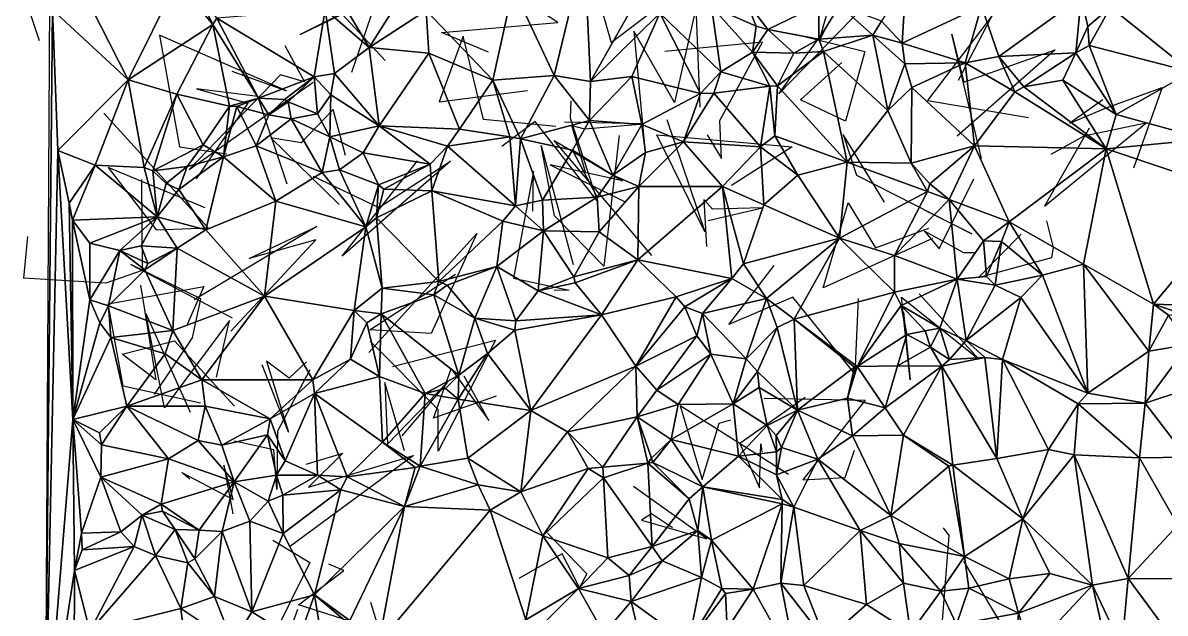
# Model space of a CAD drawing. Header units: metres. Extents: x -15.7 to 15.7, y -15.8 to 15.9.
# Drawn here: x -15.3 to 0.64, y -0.1 to 8.15 of the extents above; entities that cross this region are included whole.
import ezdxf

# ---------------------------------------------------------------- set-up
doc = ezdxf.new("R2010")
doc.units = ezdxf.units.M
doc.layers.add('CRACKS', color=1, linetype='Continuous')
doc.layers.add('STREET_MESH', color=7, linetype='Continuous')

msp = doc.modelspace()

# ---------------------------------------------------------------- linework, layer by layer
at = {"layer": 'CRACKS'}
for points in [[(-7.412, 8.992, 0.1), (-7.092, 7.875, 0.1), (-6.105, 8.626, 0.1), (-7.28, 8.491, 0.1), (-7.349, 9.251, 0.1)], [(-15.073, 7.896, 0.1), (-15.282, 8.53, 0.1), (-14.718, 9.153, 0.1), (-14.777, 8.468, 0.1), (-15.305, 8.718, 0.1)], [(-8.804, 7.736, 0.1), (-9.458, 8.014, 0.1), (-7.835, 8.154, 0.1), (-8.635, 8.679, 0.1), (-7.562, 9.146, 0.1)], [(-3.232, 8.721, 0.1), (-4.749, 7.155, 0.1), (-4.106, 8.051, 0.1), (-4.182, 7.908, 0.1), (-3.935, 8.793, 0.1)], [(-10.712, 7.459, 0.1), (-10.344, 8.535, 0.1), (-11.434, 7.986, 0.1), (-10.848, 8.268, 0.1), (-10.245, 7.621, 0.1)], [(-2.241, 7.349, 0.1), (-1.619, 8.547, 0.1), (-1.608, 8.463, 0.1), (-2.675, 7.061, 0.1), (-1.264, 6.827, 0.1)], [(-5.851, 6.971, 0.1), (-5.905, 8.372, 0.1), (-6.208, 7.035, 0.1), (-6.776, 8.03, 0.1), (-6.624, 6.428, 0.1)], [(-12.385, 7.471, 0.1), (-11.623, 7.199, 0.1), (-13.395, 7.974, 0.1), (-13.117, 6.415, 0.1), (-12.459, 6.316, 0.1)], [(-4.522, 7.991, 0.1), (-3.552, 7.747, 0.1), (-3.818, 6.772, 0.1), (-4.448, 7.072, 0.1), (-3.869, 7.593, 0.1)], [(-1.921, 6.253, 0.1), (-2.334, 7.989, 0.1), (-2.169, 7.321, 0.1), (-0.892, 7.771, 0.1), (-2.263, 6.564, 0.1)], [(-11.649, 7.832, 0.1), (-11.372, 7.322, 0.1), (-11.71, 7.421, 0.1), (-12.983, 6.1, 0.1), (-11.253, 7.32, 0.1)], [(-7.866, 6.7, 0.1), (-8.875, 6.796, 0.1), (-9.159, 7.96, 0.1), (-9.493, 7.045, 0.1), (-8.259, 7.203, 0.1)], [(-5.752, 6.582, 0.1), (-5.551, 6.253, 0.1), (-5.574, 6.781, 0.1), (-4.98, 7.878, 0.1), (-6.344, 7.746, 0.1)], [(-11.613, 5.892, 0.1), (-12.026, 7.12, 0.1), (-12.879, 7.224, 0.1), (-12.163, 7.023, 0.1), (-12.887, 5.969, 0.1)], [(-0.228, 7.07, 0.1), (-0.687, 6.747, 0.1), (-0.189, 6.957, 0.1), (0.6, 7.244, 0.1), (0.201, 6.118, 0.1)], [(-7.653, 7.057, 0.1), (-7.665, 6.819, 0.1), (-7.286, 5.659, 0.1), (-8.152, 6.771, 0.1), (-8.616, 6.42, 0.1)], [(-12.759, 5.563, 0.1), (-14.114, 6.128, 0.1), (-13.443, 5.254, 0.1), (-12.716, 5.285, 0.1), (-14.172, 6.884, 0.1)], [(-10.799, 6.296, 0.1), (-10.972, 6.936, 0.1), (-11.419, 6.469, 0.1), (-11.841, 6.542, 0.1), (-10.889, 5.609, 0.1)], [(-7.444, 6.045, 0.1), (-7.639, 6.714, 0.1), (-7.462, 6.665, 0.1), (-6.633, 6.737, 0.1), (-7.745, 6.758, 0.1)], [(-6.313, 6.796, 0.1), (-5.783, 5.229, 0.1), (-6.454, 6.581, 0.1), (-4.563, 6.416, 0.1), (-5.411, 5.874, 0.1)], [(-0.418, 6.677, 0.1), (-1.042, 5.584, 0.1), (0.371, 6.747, 0.1), (-0.491, 6.564, 0.1), (-0.951, 6.309, 0.1)], [(-6.981, 6.575, 0.1), (-7.195, 4.749, 0.1), (-7.881, 5.449, 0.1), (-8.068, 6.433, 0.1), (-7.62, 4.772, 0.1)], [(-3.273, 5.642, 0.1), (-3.851, 6.589, 0.1), (-3.666, 6.02, 0.1), (-2.058, 5.201, 0.1), (-2.727, 5.537, 0.1)], [(-6.522, 4.898, 0.1), (-7.888, 6.503, 0.1), (-6.934, 5.939, 0.1), (-7.941, 6.162, 0.1), (-6.887, 5.641, 0.1)], [(-11.25, 6.005, 0.1), (-10.335, 5.569, 0.1), (-9.335, 6.216, 0.1), (-10.849, 4.887, 0.1), (-9.793, 6.219, 0.1)], [(-8.186, 5.518, 0.1), (-8.174, 6.073, 0.1), (-8.456, 4.582, 0.1), (-7.679, 4.411, 0.1), (-7.885, 4.406, 0.1)], [(-13.65, 5.958, 0.1), (-13.639, 4.688, 0.1), (-14.148, 4.512, 0.1), (-15.291, 4.579, 0.1), (-15.235, 5.16, 0.1)], [(-2.022, 4.935, 0.1), (-2.17, 4.934, 0.1), (-2.715, 5.235, 0.1), (-2.511, 4.992, 0.1), (-2.029, 5.968, 0.1)], [(-5.738, 5.385, 0.1), (-4.98, 5.563, 0.1), (-5.675, 5.542, 0.1), (-5.799, 5.68, 0.1), (-5.759, 5.023, 0.1)], [(-2.606, 5.136, 0.1), (-4.133, 4.445, 0.1), (-3.784, 5.632, 0.1), (-3.401, 5.003, 0.1), (-2.657, 5.277, 0.1)], [(-12.4, 3.84, 0.1), (-11.215, 5.115, 0.1), (-12.143, 4.853, 0.1), (-11.202, 5.303, 0.1), (-12.913, 4.275, 0.1)], [(-1.014, 5.382, 0.1), (-0.921, 5.008, 0.1), (-0.942, 4.862, 0.1), (-1.968, 4.584, 0.1), (-1.367, 5.197, 0.1)], [(-10.476, 3.541, 0.1), (-8.967, 5.203, 0.1), (-9.606, 3.808, 0.1), (-10.459, 3.86, 0.1), (-9.263, 4.637, 0.1)], [(-13.465, 2.953, 0.1), (-12.935, 3.744, 0.1), (-12.822, 4.291, 0.1), (-13.797, 4.77, 0.1), (-12.382, 4.026, 0.1)], [(-3.643, 4.297, 0.1), (-3.691, 3.244, 0.1), (-4.555, 4.314, 0.1), (-5.448, 3.931, 0.1), (-4.814, 4.755, 0.1)], [(-13.664, 4.48, 0.1), (-13.447, 3.159, 0.1), (-13.919, 3.519, 0.1), (-13.187, 3.706, 0.1), (-12.352, 2.789, 0.1)], [(-12.824, 2.833, 0.1), (-13.903, 3.069, 0.1), (-14.112, 4.221, 0.1), (-12.777, 4.463, 0.1), (-13.013, 3.931, 0.1)], [(-3.01, 4.108, 0.1), (-2.917, 3.16, 0.1), (-3.036, 4.313, 0.1), (-1.959, 3.447, 0.1), (-2.793, 4.36, 0.1)], [(-12.602, 3.196, 0.1), (-12.421, 3.986, 0.1), (-13.325, 2.766, 0.1), (-13.588, 4.085, 0.1), (-12.967, 2.708, 0.1)], [(-10.144, 3.347, 0.1), (-8.704, 3.714, 0.1), (-9.507, 2.164, 0.1), (-9.508, 2.745, 0.1), (-10.457, 3.699, 0.1)], [(-11.344, 3.41, 0.1), (-11.589, 3.182, 0.1), (-11.904, 3.419, 0.1), (-11.595, 2.427, 0.1), (-11.965, 3.369, 0.1)], [(-11.3, 3.3, 0.1), (-11.748, 2.44, 0.1), (-11.76, 1.627, 0.1), (-11.803, 2.179, 0.1), (-12.35, 2.302, 0.1)], [(-8.697, 2.93, 0.1), (-9.574, 2.623, 0.1), (-9.325, 3.312, 0.1), (-8.798, 2.592, 0.1), (-9.143, 3.21, 0.1)], [(-9.977, 2.166, 0.1), (-10.25, 3.124, 0.1), (-10.213, 2.259, 0.1), (-9.378, 3.127, 0.1), (-10.014, 2.378, 0.1)], [(-4.385, 2.912, 0.1), (-5.293, 2.269, 0.1), (-5.02, 1.65, 0.1), (-5.003, 2.265, 0.1), (-4.99, 2.155, 0.1)], [(-4.956, 2.903, 0.1), (-3.547, 2.875, 0.1), (-4.416, 1.763, 0.1), (-3.826, 1.792, 0.1), (-3.694, 2.178, 0.1)], [(-4.617, 1.836, 0.1), (-6.129, 2.794, 0.1), (-5.819, 1.766, 0.1), (-5.583, 2.553, 0.1), (-5.422, 2.602, 0.1)], [(-11.351, 1.979, 0.1), (-10.839, 2.133, 0.1), (-11.318, 1.657, 0.1), (-9.849, 2.104, 0.1), (-11.569, 0.834, 0.1)], [(-12.972, 1.773, 0.1), (-13.087, 1.866, 0.1), (-12.368, 1.487, 0.1), (-12.499, 1.968, 0.1), (-12.373, 1.286, 0.1)], [(-6.236, 1.089, 0.1), (-6.529, 1.287, 0.1), (-6.669, 1.196, 0.1), (-5.756, 0.936, 0.1), (-6.778, 1.669, 0.1)], [(-7.98, 1.016, 0.1), (-7.431, 0.45, 0.1), (-7.533, 0.259, 0.1), (-7.774, 0.726, 0.1), (-8.382, 0.385, 0.1)], [(-2.173, 0.626, 0.1), (-1.507, -0.493, 0.1), (-2.489, -0.501, 0.1), (-2.373, 0.982, 0.1), (-2.453, 1.091, 0.1)], [(-11.813, 0.918, 0.1), (-11.296, 0.605, 0.1), (-11.846, -0.5, 0.1), (-11.682, -0.633, 0.1), (-11.468, -0.044, 0.1)], [(-10.45, 0.051, 0.1), (-10.328, -0.345, 0.1), (-11.455, 0.014, 0.1), (-10.822, 0.497, 0.1), (-11.035, 0.584, 0.1)]]:
    msp.add_polyline3d(points, dxfattribs=at)
at = {"layer": 'STREET_MESH'}
for points in [[(-14.89, 8.328), (-14.911, 12.526), (-14.992, -2.184)], [(-8.459, 8.638), (-7.886, 7.414), (-7.462, 9.164)], [(-7.886, 7.414), (-7.378, 7.329), (-7.462, 9.164)], [(-7.378, 7.329), (-6.613, 8.694), (-7.462, 9.164)], [(1.008, 7.461), (1.234, 8.961), (-0.119, 8.369)], [(-12.975, 8.777), (-13.152, 8.735), (-12.651, 8.123)], [(-12.975, 8.777), (-12.651, 8.123), (-12.597, 8.212)], [(-13.152, 8.735), (-14.351, 8.369), (-13.835, 7.352)], [(-12.651, 8.123), (-13.152, 8.735), (-13.835, 7.352)], [(-9.872, 8.748), (-10.886, 8.501), (-10.471, 7.803)], [(-9.675, 8.32), (-9.872, 8.748), (-10.471, 7.803)], [(-8.459, 8.638), (-9.675, 8.32), (-8.745, 7.348)], [(-7.886, 7.414), (-8.459, 8.638), (-8.745, 7.348)], [(-6.414, 8.282), (-6.613, 8.694), (-7.378, 7.329)], [(-2.978, 8.721), (-3.317, 8.173), (-3.03, 7.863)], [(-2.978, 8.721), (-3.03, 7.863), (-1.92, 8.38)], [(-10.886, 8.501), (-11.084, 8.336), (-10.471, 7.803)], [(-5.214, 8.463), (-5.69, 8.378), (-5.066, 8.102)], [(-4.904, 8.053), (-5.214, 8.463), (-5.066, 8.102)], [(-4.193, 8.398), (-5.214, 8.463), (-4.904, 8.053)], [(-1.681, 7.677), (-0.531, 8.509), (-1.92, 8.38)], [(-1.681, 7.677), (-0.605, 7.727), (-0.531, 8.509)], [(-0.605, 7.727), (-0.438, 8.095), (-0.531, 8.509)], [(-0.531, 8.509), (-0.438, 8.095), (-0.119, 8.369)], [(-14.816, 6.365), (-14.89, 8.328), (-14.992, -2.184)], [(-13.835, 7.352), (-14.351, 8.369), (-14.89, 8.328)], [(-13.835, 7.352), (-14.89, 8.328), (-14.816, 6.365)], [(-11.239, 7.394), (-11.084, 8.336), (-12.597, 8.212)], [(-11.084, 8.336), (-11.239, 7.394), (-10.954, 7.438)], [(-11.084, 8.336), (-10.954, 7.438), (-10.471, 7.803)], [(-9.637, 7.725), (-9.675, 8.32), (-10.471, 7.803)], [(-9.675, 8.32), (-9.637, 7.725), (-8.745, 7.348)], [(-6.414, 8.282), (-5.562, 7.462), (-5.69, 8.378)], [(-5.69, 8.378), (-5.116, 7.738), (-5.066, 8.102)], [(-5.562, 7.462), (-5.116, 7.738), (-5.69, 8.378)], [(-4.19, 7.921), (-4.193, 8.398), (-4.904, 8.053)], [(-4.19, 7.921), (-3.903, 8.388), (-4.193, 8.398)], [(-3.903, 8.388), (-4.19, 7.921), (-3.437, 7.975)], [(-3.317, 8.173), (-3.903, 8.388), (-3.437, 7.975)], [(-3.03, 7.863), (-2.147, 7.588), (-1.92, 8.38)], [(-2.147, 7.588), (-1.681, 7.677), (-1.92, 8.38)], [(-0.438, 8.095), (-0.419, 7.833), (-0.119, 8.369)], [(-0.419, 7.833), (1.008, 7.461), (-0.119, 8.369)], [(-12.651, 8.123), (-12.013, 7.096), (-12.597, 8.212)], [(-12.013, 7.096), (-11.239, 7.394), (-12.597, 8.212)], [(-6.414, 8.282), (-7.378, 7.329), (-6.802, 7.398)], [(-5.844, 7.159), (-6.414, 8.282), (-6.802, 7.398)], [(-5.844, 7.159), (-5.562, 7.462), (-6.414, 8.282)], [(-3.03, 7.863), (-3.317, 8.173), (-3.437, 7.975)], [(-12.651, 8.123), (-13.835, 7.352), (-13.155, 7.152)], [(-12.419, 6.983), (-12.651, 8.123), (-13.155, 7.152)], [(-12.013, 7.096), (-12.651, 8.123), (-12.419, 6.983)], [(-5.116, 7.738), (-4.904, 8.053), (-5.066, 8.102)], [(-4.904, 8.053), (-5.116, 7.738), (-4.539, 7.723)], [(-4.19, 7.921), (-4.904, 8.053), (-4.539, 7.723)], [(-4.19, 7.921), (-4.127, 7.749), (-3.437, 7.975)], [(-4.127, 7.749), (-3.23, 6.921), (-3.437, 7.975)], [(-2.99, 7.577), (-3.03, 7.863), (-3.437, 7.975)], [(-3.23, 6.921), (-2.99, 7.577), (-3.437, 7.975)], [(-0.605, 7.727), (-0.419, 7.833), (-0.438, 8.095)], [(-4.127, 7.749), (-4.19, 7.921), (-4.539, 7.723)], [(-2.99, 7.577), (-2.147, 7.588), (-3.03, 7.863)], [(-0.419, 7.833), (-0.605, 7.727), (-0.042, 6.865)], [(-0.419, 7.833), (-0.042, 6.865), (1.008, 7.461)], [(-10.471, 7.803), (-10.954, 7.438), (-10.33, 6.708)], [(-9.637, 7.725), (-10.471, 7.803), (-10.33, 6.708)], [(-9.208, 6.661), (-9.637, 7.725), (-10.33, 6.708)], [(-9.637, 7.725), (-9.208, 6.661), (-8.745, 7.348)], [(-5.116, 7.738), (-5.562, 7.462), (-4.875, 7.261)], [(-5.116, 7.738), (-4.768, 7.267), (-4.539, 7.723)], [(-4.768, 7.267), (-5.116, 7.738), (-4.875, 7.261)], [(-4.127, 7.749), (-4.768, 7.267), (-3.795, 6.2)], [(-4.768, 7.267), (-4.127, 7.749), (-4.539, 7.723)], [(-3.23, 6.921), (-4.127, 7.749), (-3.795, 6.2)], [(-1.681, 7.677), (-2.147, 7.588), (-1.457, 7.186)], [(-0.605, 7.727), (-1.681, 7.677), (-1.329, 7.254)], [(-1.329, 7.254), (-1.681, 7.677), (-1.457, 7.186)], [(-0.605, 7.727), (-1.329, 7.254), (-0.785, 7.347)], [(-0.042, 6.865), (-0.605, 7.727), (-0.785, 7.347)], [(-2.892, 7.243), (-2.99, 7.577), (-3.23, 6.921)], [(-2.99, 7.577), (-2.892, 7.243), (-2.147, 7.588)], [(-2.147, 7.588), (-2.892, 7.243), (-2.021, 6.431)], [(-1.457, 7.186), (-2.147, 7.588), (-2.021, 6.431)], [(-14.296, 6.157), (-13.835, 7.352), (-14.816, 6.365)], [(-13.611, 6.128), (-13.835, 7.352), (-14.296, 6.157)], [(-13.155, 7.152), (-13.835, 7.352), (-13.611, 6.128)], [(-11.239, 7.394), (-12.013, 7.096), (-11.653, 7.076)], [(-11.602, 7.044), (-11.239, 7.394), (-11.653, 7.076)], [(-11.239, 7.394), (-11.602, 7.044), (-11.19, 6.878)], [(-10.954, 7.438), (-11.239, 7.394), (-11.007, 7.144)], [(-11.239, 7.394), (-11.19, 6.878), (-11.007, 7.144)], [(-10.954, 7.438), (-11.007, 7.144), (-10.33, 6.708)], [(-9.208, 6.661), (-8.506, 6.557), (-8.745, 7.348)], [(-8.357, 6.527), (-7.886, 7.414), (-8.745, 7.348)], [(-8.506, 6.557), (-8.357, 6.527), (-8.745, 7.348)], [(-7.394, 6.785), (-7.886, 7.414), (-8.357, 6.527)], [(-7.394, 6.785), (-7.378, 7.329), (-7.886, 7.414)], [(-7.378, 7.329), (-7.394, 6.785), (-6.802, 7.398)], [(-7.394, 6.785), (-6.661, 6.725), (-6.802, 7.398)], [(-6.661, 6.725), (-5.844, 7.159), (-6.802, 7.398)], [(-5.562, 7.462), (-5.844, 7.159), (-5.656, 7.164)], [(-5.562, 7.462), (-5.656, 7.164), (-4.875, 7.261)], [(-1.329, 7.254), (-0.182, 6.389), (-0.785, 7.347)], [(-0.182, 6.389), (-0.042, 6.865), (-0.785, 7.347)], [(-0.042, 6.865), (1.211, 6.524), (1.008, 7.461)], [(-5.656, 7.164), (-5.008, 6.413), (-4.875, 7.261)], [(-4.875, 7.261), (-5.008, 6.413), (-4.808, 6.57)], [(-4.768, 7.267), (-4.875, 7.261), (-4.808, 6.57)], [(-3.795, 6.2), (-4.768, 7.267), (-4.808, 6.57)], [(-2.892, 7.243), (-3.23, 6.921), (-2.902, 6.185)], [(-2.892, 7.243), (-2.902, 6.185), (-2.021, 6.431)], [(-0.182, 6.389), (-1.457, 7.186), (-2.021, 6.431)], [(-0.182, 6.389), (-1.329, 7.254), (-1.457, 7.186)], [(-13.492, 6.082), (-13.155, 7.152), (-13.611, 6.128)], [(-13.492, 6.082), (-12.789, 6.445), (-13.155, 7.152)], [(-12.789, 6.445), (-12.419, 6.983), (-13.155, 7.152)], [(-12.318, 6.979), (-12.013, 7.096), (-12.419, 6.983)], [(-12.013, 7.096), (-12.318, 6.979), (-11.87, 6.863)], [(-11.653, 7.076), (-12.013, 7.096), (-11.87, 6.863)], [(-11.602, 7.044), (-11.653, 7.076), (-11.87, 6.863)], [(-11.561, 6.807), (-11.602, 7.044), (-11.87, 6.863)], [(-11.602, 7.044), (-11.561, 6.807), (-11.19, 6.878)], [(-11.19, 6.878), (-11.018, 6.557), (-11.007, 7.144)], [(-11.007, 7.144), (-11.018, 6.557), (-10.33, 6.708)], [(-5.844, 7.159), (-6.661, 6.725), (-6.083, 6.487)], [(-5.008, 6.413), (-5.656, 7.164), (-6.083, 6.487)], [(-5.656, 7.164), (-5.844, 7.159), (-6.083, 6.487)], [(-12.502, 6.276), (-12.419, 6.983), (-12.789, 6.445)], [(-12.502, 6.276), (-12.318, 6.979), (-12.419, 6.983)], [(-12.318, 6.979), (-12.502, 6.276), (-12.049, 6.43)], [(-12.318, 6.979), (-12.049, 6.43), (-11.87, 6.863)], [(-12.049, 6.43), (-11.561, 6.807), (-11.87, 6.863)], [(-11.19, 6.878), (-11.561, 6.807), (-11.018, 6.557)], [(-3.23, 6.921), (-3.795, 6.2), (-2.902, 6.185)], [(1.211, 6.524), (-0.042, 6.865), (-0.182, 6.389)], [(-11.561, 6.807), (-12.049, 6.43), (-11.125, 6.057)], [(-11.018, 6.557), (-11.561, 6.807), (-11.125, 6.057)], [(-11.018, 6.557), (-10.552, 6.333), (-10.33, 6.708)], [(-10.552, 6.333), (-9.617, 6.175), (-10.33, 6.708)], [(-9.375, 6.425), (-9.208, 6.661), (-10.33, 6.708)], [(-9.617, 6.175), (-9.375, 6.425), (-10.33, 6.708)], [(-7.63, 6.367), (-7.394, 6.785), (-8.357, 6.527)], [(-7.63, 6.367), (-7.066, 6.018), (-7.394, 6.785)], [(-7.394, 6.785), (-7.066, 6.018), (-6.661, 6.725)], [(-7.066, 6.018), (-6.611, 6.336), (-6.661, 6.725)], [(-6.661, 6.725), (-6.611, 6.336), (-6.083, 6.487)], [(-10.885, 6.092), (-11.018, 6.557), (-11.125, 6.057)], [(-10.885, 6.092), (-10.552, 6.333), (-11.018, 6.557)], [(-9.208, 6.661), (-9.375, 6.425), (-8.506, 6.557)], [(-8.506, 6.557), (-9.375, 6.425), (-8.428, 5.592)], [(-8.357, 6.527), (-8.506, 6.557), (-8.428, 5.592)], [(-5.008, 6.413), (-4.485, 6.019), (-4.808, 6.57)], [(-4.485, 6.019), (-3.795, 6.2), (-4.808, 6.57)], [(-12.789, 6.445), (-13.492, 6.082), (-13.011, 6.141)], [(-12.502, 6.276), (-12.789, 6.445), (-13.011, 6.141)], [(-12.502, 6.276), (-11.773, 5.658), (-12.049, 6.43)], [(-12.049, 6.43), (-11.773, 5.658), (-11.125, 6.057)], [(-9.375, 6.425), (-9.617, 6.175), (-9.593, 5.799)], [(-9.375, 6.425), (-9.593, 5.799), (-8.428, 5.592)], [(-8.049, 5.672), (-8.357, 6.527), (-8.428, 5.592)], [(-8.049, 5.672), (-7.63, 6.367), (-8.357, 6.527)], [(-6.083, 6.487), (-6.611, 6.336), (-6.706, 5.86)], [(-5.538, 5.86), (-6.083, 6.487), (-6.706, 5.86)], [(-5.538, 5.86), (-5.008, 6.413), (-6.083, 6.487)], [(-5.008, 6.413), (-5.538, 5.86), (-4.961, 5.606)], [(-5.008, 6.413), (-4.961, 5.606), (-4.485, 6.019)], [(-2.902, 6.185), (-2.641, 5.898), (-2.021, 6.431)], [(-2.641, 5.898), (-2.371, 5.678), (-2.021, 6.431)], [(-2.371, 5.678), (-1.533, 5.368), (-2.021, 6.431)], [(-1.533, 5.368), (-0.182, 6.389), (-2.021, 6.431)], [(-0.182, 6.389), (-1.533, 5.368), (-0.498, 4.774)], [(-0.182, 6.389), (-0.498, 4.774), (0.48, 4.217)], [(1.749, 5.738), (1.211, 6.524), (-0.182, 6.389)], [(1.749, 5.738), (-0.182, 6.389), (0.48, 4.217)], [(-14.608, 2.605), (-14.816, 6.365), (-14.992, -2.184)], [(-14.608, 2.605), (-14.66, 5.629), (-14.816, 6.365)], [(-14.66, 5.629), (-14.296, 6.157), (-14.816, 6.365)], [(-12.751, 5.253), (-12.502, 6.276), (-13.126, 5.82)], [(-12.502, 6.276), (-13.011, 6.141), (-13.126, 5.82)], [(-11.773, 5.658), (-12.502, 6.276), (-12.751, 5.253)], [(-10.552, 6.333), (-10.885, 6.092), (-10.338, 5.886)], [(-10.552, 6.333), (-10.338, 5.886), (-9.617, 6.175)], [(-7.285, 5.713), (-7.63, 6.367), (-8.049, 5.672)], [(-7.285, 5.713), (-7.066, 6.018), (-7.63, 6.367)], [(-6.611, 6.336), (-7.066, 6.018), (-6.706, 5.86)], [(-14.296, 6.157), (-14.66, 5.629), (-14.612, 5.392)], [(-13.428, 5.438), (-14.296, 6.157), (-14.612, 5.392)], [(-13.428, 5.438), (-13.611, 6.128), (-14.296, 6.157)], [(-13.428, 5.438), (-13.492, 6.082), (-13.611, 6.128)], [(-13.492, 6.082), (-13.303, 5.905), (-13.011, 6.141)], [(-13.303, 5.905), (-13.492, 6.082), (-13.428, 5.438)], [(-13.011, 6.141), (-13.303, 5.905), (-13.126, 5.82)], [(-10.518, 5.296), (-10.885, 6.092), (-11.125, 6.057)], [(-10.338, 5.886), (-10.885, 6.092), (-10.518, 5.296)], [(-10.338, 5.886), (-10.267, 5.825), (-9.617, 6.175)], [(-9.617, 6.175), (-10.267, 5.825), (-9.593, 5.799)], [(-3.905, 5.139), (-3.795, 6.2), (-4.485, 6.019)], [(-3.905, 5.139), (-2.677, 5.79), (-3.795, 6.2)], [(-3.795, 6.2), (-2.677, 5.79), (-2.902, 6.185)], [(-2.677, 5.79), (-2.641, 5.898), (-2.902, 6.185)], [(-13.303, 5.905), (-13.428, 5.438), (-13.126, 5.82)], [(-11.773, 5.658), (-10.518, 5.296), (-11.125, 6.057)], [(-7.066, 6.018), (-7.285, 5.713), (-6.706, 5.86)], [(-4.961, 5.606), (-3.905, 5.139), (-4.485, 6.019)], [(-13.428, 5.438), (-12.751, 5.253), (-13.126, 5.82)], [(-10.366, 5.425), (-10.338, 5.886), (-10.518, 5.296)], [(-10.366, 5.425), (-10.267, 5.825), (-10.338, 5.886)], [(-10.267, 5.825), (-10.366, 5.425), (-9.593, 5.799)], [(-10.366, 5.425), (-9.497, 4.534), (-9.593, 5.799)], [(-9.593, 5.799), (-8.602, 5.377), (-8.428, 5.592)], [(-9.497, 4.534), (-8.602, 5.377), (-9.593, 5.799)], [(-7.285, 5.713), (-7.259, 5.225), (-6.706, 5.86)], [(-7.259, 5.225), (-6.721, 4.838), (-6.706, 5.86)], [(-6.721, 4.838), (-5.538, 5.86), (-6.706, 5.86)], [(-6.721, 4.838), (-5.407, 4.577), (-5.538, 5.86)], [(-5.538, 5.86), (-5.243, 4.78), (-4.961, 5.606)], [(-5.538, 5.86), (-5.407, 4.577), (-5.243, 4.78)], [(-2.677, 5.79), (-3.905, 5.139), (-3.134, 4.897)], [(-2.371, 5.678), (-2.677, 5.79), (-3.134, 4.897)], [(-2.677, 5.79), (-2.371, 5.678), (-2.641, 5.898)], [(-14.66, 5.629), (-14.608, 2.605), (-14.612, 5.392)], [(-11.773, 5.658), (-12.751, 5.253), (-11.93, 4.328)], [(-10.518, 5.296), (-11.773, 5.658), (-11.93, 4.328)], [(-8.602, 5.377), (-8.037, 5.24), (-8.428, 5.592)], [(-8.037, 5.24), (-8.049, 5.672), (-8.428, 5.592)], [(-8.037, 5.24), (-7.285, 5.713), (-8.049, 5.672)], [(-7.259, 5.225), (-7.285, 5.713), (-8.037, 5.24)], [(-5.243, 4.78), (-3.905, 5.139), (-4.961, 5.606)], [(-2.26, 4.564), (-2.371, 5.678), (-3.134, 4.897)], [(-2.371, 5.678), (-2.26, 4.564), (-1.891, 5.102)], [(-1.533, 5.368), (-2.371, 5.678), (-1.891, 5.102)], [(1.035, 4.2), (1.749, 5.738), (0.48, 4.217)], [(-14.37, 5.068), (-13.428, 5.438), (-14.612, 5.392)], [(-13.95, 4.966), (-13.428, 5.438), (-14.37, 5.068)], [(-13.95, 4.966), (-13.652, 5.033), (-13.428, 5.438)], [(-13.652, 5.033), (-13.149, 4.999), (-13.428, 5.438)], [(-13.428, 5.438), (-13.149, 4.999), (-12.751, 5.253)], [(-10.366, 5.425), (-10.518, 5.296), (-10.287, 4.44)], [(-9.497, 4.534), (-10.366, 5.425), (-10.287, 4.44)], [(-14.608, 2.605), (-14.369, 4.279), (-14.612, 5.392)], [(-14.369, 4.279), (-14.37, 5.068), (-14.612, 5.392)], [(-10.681, 4.128), (-10.518, 5.296), (-11.93, 4.328)], [(-10.287, 4.44), (-10.518, 5.296), (-10.681, 4.128)], [(-9.497, 4.534), (-8.687, 4.745), (-8.602, 5.377)], [(-8.687, 4.745), (-8.037, 5.24), (-8.602, 5.377)], [(-1.643, 5.094), (-1.533, 5.368), (-1.891, 5.102)], [(-1.643, 5.094), (-1.071, 4.621), (-1.533, 5.368)], [(-1.533, 5.368), (-1.071, 4.621), (-0.498, 4.774)], [(-12.751, 5.253), (-13.149, 4.999), (-11.93, 4.328)], [(-8.037, 5.24), (-8.687, 4.745), (-8.11, 4.403)], [(-7.612, 4.6), (-8.037, 5.24), (-8.11, 4.403)], [(-7.612, 4.6), (-7.259, 5.225), (-8.037, 5.24)], [(-7.259, 5.225), (-7.612, 4.6), (-6.721, 4.838)], [(-3.905, 5.139), (-5.243, 4.78), (-4.924, 4.294)], [(-4.536, 4.007), (-3.905, 5.139), (-4.924, 4.294)], [(-3.905, 5.139), (-4.536, 4.007), (-3.137, 4.382)], [(-3.905, 5.139), (-3.137, 4.382), (-3.134, 4.897)], [(-14.369, 4.279), (-13.95, 4.966), (-14.37, 5.068)], [(-14.108, 4.191), (-13.95, 4.966), (-14.369, 4.279)], [(-13.95, 4.966), (-14.108, 4.191), (-13.603, 4.695)], [(-13.652, 5.033), (-13.95, 4.966), (-13.558, 4.785)], [(-13.95, 4.966), (-13.603, 4.695), (-13.558, 4.785)], [(-13.149, 4.999), (-13.652, 5.033), (-13.558, 4.785)], [(-13.149, 4.999), (-13.603, 4.695), (-13.213, 3.848)], [(-13.603, 4.695), (-13.149, 4.999), (-13.558, 4.785)], [(-13.149, 4.999), (-13.213, 3.848), (-11.93, 4.328)], [(-2.26, 4.564), (-1.852, 4.604), (-1.891, 5.102)], [(-1.852, 4.604), (-1.643, 5.094), (-1.891, 5.102)], [(-1.73, 4.48), (-1.643, 5.094), (-1.852, 4.604)], [(-1.73, 4.48), (-1.071, 4.621), (-1.643, 5.094)], [(-7.612, 4.6), (-7.593, 4.515), (-6.721, 4.838)], [(-6.721, 4.838), (-7.593, 4.515), (-7.228, 4.068)], [(-6.721, 4.838), (-7.228, 4.068), (-6.184, 4.319)], [(-5.407, 4.577), (-6.721, 4.838), (-6.184, 4.319)], [(-3.137, 4.382), (-2.26, 4.564), (-3.134, 4.897)], [(-13.603, 4.695), (-14.108, 4.191), (-13.213, 3.848)], [(-9.38, 4.482), (-8.687, 4.745), (-9.497, 4.534)], [(-8.687, 4.745), (-9.38, 4.482), (-8.994, 4.022)], [(-8.423, 3.985), (-8.687, 4.745), (-8.994, 4.022)], [(-8.687, 4.745), (-8.423, 3.985), (-8.11, 4.403)], [(-5.243, 4.78), (-5.407, 4.577), (-4.924, 4.294)], [(-1.071, 4.621), (-0.435, 2.974), (-0.498, 4.774)], [(-0.498, 4.774), (0.416, 3.558), (0.48, 4.217)], [(-0.435, 2.974), (0.416, 3.558), (-0.498, 4.774)], [(-9.565, 4.345), (-9.497, 4.534), (-10.287, 4.44)], [(-9.565, 4.345), (-9.38, 4.482), (-9.497, 4.534)], [(-9.38, 4.482), (-9.565, 4.345), (-8.994, 4.022)], [(-7.593, 4.515), (-7.612, 4.6), (-8.11, 4.403)], [(-7.593, 4.515), (-8.11, 4.403), (-7.228, 4.068)], [(-6.062, 4.178), (-5.407, 4.577), (-6.184, 4.319)], [(-5.407, 4.577), (-6.062, 4.178), (-5.817, 4.084)], [(-5.407, 4.577), (-5.817, 4.084), (-4.924, 4.294)], [(-3.041, 4.197), (-2.26, 4.564), (-3.137, 4.382)], [(-2.503, 3.88), (-2.26, 4.564), (-3.041, 4.197)], [(-2.503, 3.88), (-2.135, 3.71), (-2.26, 4.564)], [(-1.73, 4.48), (-1.852, 4.604), (-2.26, 4.564)], [(-2.135, 3.71), (-1.73, 4.48), (-2.26, 4.564)], [(-1.37, 4.308), (-1.73, 4.48), (-2.135, 3.71)], [(-1.37, 4.308), (-1.071, 4.621), (-1.73, 4.48)], [(-1.071, 4.621), (-1.37, 4.308), (-0.435, 2.974)], [(-13.213, 3.848), (-12.807, 3.16), (-11.93, 4.328)], [(-12.807, 3.16), (-11.255, 3.161), (-11.93, 4.328)], [(-11.255, 3.161), (-10.681, 4.128), (-11.93, 4.328)], [(-10.287, 4.44), (-10.681, 4.128), (-10.304, 4.082)], [(-9.565, 4.345), (-10.287, 4.44), (-10.304, 4.082)], [(-9.217, 3.224), (-9.565, 4.345), (-10.304, 4.082)], [(-9.565, 4.345), (-9.217, 3.224), (-8.994, 4.022)], [(-8.11, 4.403), (-8.423, 3.985), (-7.228, 4.068)], [(-7.228, 4.068), (-6.748, 3.352), (-6.184, 4.319)], [(-6.748, 3.352), (-6.062, 4.178), (-6.184, 4.319)], [(-4.536, 4.007), (-3.656, 3.347), (-3.137, 4.382)], [(-3.656, 3.347), (-3.041, 4.197), (-3.137, 4.382)], [(-1.628, 3.443), (-1.37, 4.308), (-2.135, 3.71)], [(-1.37, 4.308), (-1.628, 3.443), (-0.435, 2.974)], [(-14.369, 4.279), (-14.608, 2.605), (-14.23, 3.955)], [(-14.108, 4.191), (-14.369, 4.279), (-14.23, 3.955)], [(-14.075, 3.752), (-14.108, 4.191), (-14.23, 3.955)], [(-14.108, 4.191), (-14.075, 3.752), (-13.213, 3.848)], [(-6.062, 4.178), (-6.748, 3.352), (-5.897, 3.776)], [(-5.817, 4.084), (-6.062, 4.178), (-5.897, 3.776)], [(-5.817, 4.084), (-5.206, 3.451), (-4.924, 4.294)], [(-5.206, 3.451), (-4.775, 3.89), (-4.924, 4.294)], [(-4.775, 3.89), (-4.536, 4.007), (-4.924, 4.294)], [(-3.041, 4.197), (-3.656, 3.347), (-2.965, 3.793)], [(-2.706, 3.842), (-3.041, 4.197), (-2.965, 3.793)], [(-2.706, 3.842), (-2.503, 3.88), (-3.041, 4.197)], [(0.416, 3.558), (0.691, 4.061), (0.48, 4.217)], [(0.867, 4.084), (1.035, 4.2), (0.48, 4.217)], [(0.691, 4.061), (0.867, 4.084), (0.48, 4.217)], [(-11.255, 3.161), (-10.73, 3.446), (-10.681, 4.128)], [(-10.73, 3.446), (-10.501, 3.957), (-10.681, 4.128)], [(-10.681, 4.128), (-10.501, 3.957), (-10.304, 4.082)], [(-10.501, 3.957), (-10.325, 3.207), (-10.304, 4.082)], [(-10.325, 3.207), (-9.688, 2.969), (-10.304, 4.082)], [(-9.688, 2.969), (-9.217, 3.224), (-10.304, 4.082)], [(-9.217, 3.224), (-8.818, 3.527), (-8.994, 4.022)], [(-8.994, 4.022), (-8.818, 3.527), (-8.438, 3.853)], [(-8.423, 3.985), (-8.994, 4.022), (-8.438, 3.853)], [(-8.212, 2.73), (-7.228, 4.068), (-8.438, 3.853)], [(-7.228, 4.068), (-8.423, 3.985), (-8.438, 3.853)], [(-8.212, 2.73), (-6.748, 3.352), (-7.228, 4.068)], [(-5.699, 3.517), (-5.817, 4.084), (-5.897, 3.776)], [(-5.817, 4.084), (-5.699, 3.517), (-5.206, 3.451)], [(-4.775, 3.89), (-4.488, 2.736), (-4.536, 4.007)], [(-4.536, 4.007), (-4.488, 2.736), (-3.694, 3.338)], [(-3.656, 3.347), (-4.536, 4.007), (-3.694, 3.338)], [(0.416, 3.558), (0.971, 3.654), (0.691, 4.061)], [(-14.608, 2.605), (-14.075, 3.752), (-14.23, 3.955)], [(-13.213, 3.848), (-14.075, 3.752), (-13.318, 3.522)], [(-12.807, 3.16), (-13.213, 3.848), (-13.318, 3.522)], [(-10.501, 3.957), (-10.73, 3.446), (-10.325, 3.207)], [(-8.818, 3.527), (-8.212, 2.73), (-8.438, 3.853)], [(-4.775, 3.89), (-5.206, 3.451), (-5.049, 3.276)], [(-4.488, 2.736), (-4.775, 3.89), (-5.049, 3.276)], [(-2.632, 3.614), (-2.706, 3.842), (-2.965, 3.793)], [(-2.706, 3.842), (-2.632, 3.614), (-2.503, 3.88)], [(-2.632, 3.614), (-2.368, 3.441), (-2.503, 3.88)], [(-2.368, 3.441), (-2.135, 3.71), (-2.503, 3.88)], [(-13.855, 2.793), (-14.075, 3.752), (-14.608, 2.605)], [(-14.075, 3.752), (-13.855, 2.793), (-13.318, 3.522)], [(-6.748, 3.352), (-6.454, 3.015), (-5.897, 3.776)], [(-6.454, 3.015), (-5.699, 3.517), (-5.897, 3.776)], [(-2.965, 3.793), (-3.656, 3.347), (-3.096, 3.357)], [(-2.632, 3.614), (-2.965, 3.793), (-3.096, 3.357)], [(-2.135, 3.71), (-2.368, 3.441), (-1.875, 3.471)], [(-1.628, 3.443), (-2.135, 3.71), (-1.875, 3.471)], [(-13.855, 2.793), (-12.807, 3.16), (-13.318, 3.522)], [(-8.212, 2.73), (-8.818, 3.527), (-9.226, 2.888)], [(-8.818, 3.527), (-9.217, 3.224), (-9.226, 2.888)], [(-6.156, 2.816), (-5.699, 3.517), (-6.454, 3.015)], [(-5.699, 3.517), (-6.156, 2.816), (-5.386, 2.825)], [(-5.699, 3.517), (-5.386, 2.825), (-5.206, 3.451)], [(-2.475, 3.352), (-2.632, 3.614), (-3.096, 3.357)], [(-2.368, 3.441), (-2.632, 3.614), (-2.475, 3.352)], [(0.416, 3.558), (-0.435, 2.974), (0.364, 2.831)], [(1.45, 3.194), (0.971, 3.654), (0.364, 2.831)], [(0.971, 3.654), (0.416, 3.558), (0.364, 2.831)], [(-10.73, 3.446), (-11.255, 3.161), (-11.232, 2.966)], [(-10.73, 3.446), (-11.232, 2.966), (-10.325, 3.207)], [(-6.748, 3.352), (-8.212, 2.73), (-7.701, 2.433)], [(-6.728, 2.64), (-6.748, 3.352), (-7.701, 2.433)], [(-6.748, 3.352), (-6.728, 2.64), (-6.454, 3.015)], [(-5.206, 3.451), (-5.386, 2.825), (-5.049, 3.276)], [(-3.656, 3.347), (-3.266, 2.769), (-3.096, 3.357)], [(-3.266, 2.769), (-2.475, 3.352), (-3.096, 3.357)], [(-3.01, 2.388), (-2.475, 3.352), (-3.266, 2.769)], [(-2.475, 3.352), (-3.01, 2.388), (-2.321, 1.966)], [(-1.875, 3.471), (-2.475, 3.352), (-1.709, 2.058)], [(-2.368, 3.441), (-2.475, 3.352), (-1.875, 3.471)], [(-1.709, 2.058), (-2.475, 3.352), (-2.321, 1.966)], [(-1.628, 3.443), (-1.875, 3.471), (-1.709, 2.058)], [(-1.628, 3.443), (-1.709, 2.058), (-0.985, 2.184)], [(-1.628, 3.443), (-0.985, 2.184), (-0.57, 2.826)], [(-0.435, 2.974), (-1.628, 3.443), (-0.57, 2.826)], [(-10.325, 3.207), (-11.232, 2.966), (-10.282, 2.286)], [(-9.688, 2.969), (-10.325, 3.207), (-10.282, 2.286)], [(-9.217, 3.224), (-9.688, 2.969), (-9.404, 3.036)], [(-9.217, 3.224), (-9.404, 3.036), (-9.226, 2.888)], [(-5.386, 2.825), (-5.026, 3.054), (-5.049, 3.276)], [(-5.026, 3.054), (-4.488, 2.736), (-5.049, 3.276)], [(-4.488, 2.736), (-3.793, 2.901), (-3.694, 3.338)], [(-3.793, 2.901), (-3.656, 3.347), (-3.694, 3.338)], [(-3.656, 3.347), (-3.793, 2.901), (-3.266, 2.769)], [(0.941, 2.078), (1.45, 3.194), (0.364, 2.831)], [(-13.855, 2.793), (-12.759, 2.791), (-12.807, 3.16)], [(-11.854, 2.613), (-11.255, 3.161), (-12.807, 3.16)], [(-12.759, 2.791), (-11.854, 2.613), (-12.807, 3.16)], [(-11.255, 3.161), (-11.854, 2.613), (-11.232, 2.966)], [(-9.404, 3.036), (-9.688, 2.969), (-9.226, 2.888)], [(-4.913, 2.52), (-5.026, 3.054), (-5.386, 2.825)], [(-5.026, 3.054), (-4.913, 2.52), (-4.488, 2.736)], [(-11.854, 2.613), (-11.643, 2.027), (-11.232, 2.966)], [(-11.643, 2.027), (-11.19, 1.828), (-11.232, 2.966)], [(-11.232, 2.966), (-10.776, 1.803), (-10.282, 2.286)], [(-11.19, 1.828), (-10.776, 1.803), (-11.232, 2.966)], [(-9.756, 1.955), (-9.688, 2.969), (-10.282, 2.286)], [(-9.688, 2.969), (-9.756, 1.955), (-9.226, 2.888)], [(-9.756, 1.955), (-9.091, 2.063), (-9.226, 2.888)], [(-9.091, 2.063), (-8.212, 2.73), (-9.226, 2.888)], [(-6.728, 2.64), (-6.156, 2.816), (-6.454, 3.015)], [(-3.793, 2.901), (-4.488, 2.736), (-3.721, 2.375)], [(-3.266, 2.769), (-3.793, 2.901), (-3.721, 2.375)], [(-0.435, 2.974), (-0.57, 2.826), (0.364, 2.831)], [(-14.235, 2.419), (-13.855, 2.793), (-14.608, 2.605)], [(-14.235, 2.419), (-14.209, 2.253), (-13.855, 2.793)], [(-14.209, 2.253), (-13.271, 2.057), (-13.855, 2.793)], [(-12.759, 2.791), (-13.855, 2.793), (-12.857, 2.31)], [(-13.855, 2.793), (-13.271, 2.057), (-12.857, 2.31)], [(-12.526, 2.244), (-12.759, 2.791), (-12.857, 2.31)], [(-12.526, 2.244), (-11.854, 2.613), (-12.759, 2.791)], [(-8.212, 2.73), (-9.091, 2.063), (-8.351, 1.596)], [(-7.701, 2.433), (-8.212, 2.73), (-8.351, 1.596)], [(-6.156, 2.816), (-6.728, 2.64), (-6.255, 2.326)], [(-5.312, 2.092), (-5.386, 2.825), (-6.255, 2.326)], [(-5.386, 2.825), (-6.156, 2.816), (-6.255, 2.326)], [(-5.312, 2.092), (-4.913, 2.52), (-5.386, 2.825)], [(-4.488, 2.736), (-4.913, 2.52), (-4.786, 2.383)], [(-4.714, 2.215), (-4.488, 2.736), (-4.786, 2.383)], [(-4.714, 2.215), (-4.208, 2.05), (-4.488, 2.736)], [(-4.488, 2.736), (-4.208, 2.05), (-3.721, 2.375)], [(-3.01, 2.388), (-3.266, 2.769), (-3.721, 2.375)], [(-0.985, 2.184), (-0.626, 2.113), (-0.57, 2.826)], [(-0.626, 2.113), (0.287, 2.067), (-0.57, 2.826)], [(-0.57, 2.826), (0.287, 2.067), (0.364, 2.831)], [(0.287, 2.067), (0.941, 2.078), (0.364, 2.831)], [(-14.583, 0.494), (-14.608, 2.605), (-14.992, -2.184)], [(-14.217, 1.8), (-14.209, 2.253), (-14.608, 2.605)], [(-14.209, 2.253), (-14.235, 2.419), (-14.608, 2.605)], [(-14.486, 1.015), (-14.608, 2.605), (-14.583, 0.494)], [(-14.486, 1.015), (-14.217, 1.8), (-14.608, 2.605)], [(-11.891, 2.389), (-11.854, 2.613), (-12.526, 2.244)], [(-11.643, 2.027), (-11.854, 2.613), (-11.891, 2.389)], [(-7.206, 1.937), (-6.728, 2.64), (-7.701, 2.433)], [(-7.206, 1.937), (-6.581, 1.994), (-6.728, 2.64)], [(-6.728, 2.64), (-6.526, 2.066), (-6.255, 2.326)], [(-6.728, 2.64), (-6.581, 1.994), (-6.526, 2.066)], [(-7.411, 1.922), (-7.701, 2.433), (-8.351, 1.596)], [(-7.411, 1.922), (-7.206, 1.937), (-7.701, 2.433)], [(-4.784, 2.151), (-4.913, 2.52), (-5.312, 2.092)], [(-4.913, 2.52), (-4.784, 2.151), (-4.786, 2.383)], [(-13.271, 2.057), (-14.209, 2.253), (-14.217, 1.8)], [(-13.271, 2.057), (-12.353, 1.732), (-12.857, 2.31)], [(-12.353, 1.732), (-12.526, 2.244), (-12.857, 2.31)], [(-11.891, 2.389), (-12.526, 2.244), (-12.353, 1.732)], [(-11.764, 1.829), (-11.891, 2.389), (-12.353, 1.732)], [(-11.764, 1.829), (-11.643, 2.027), (-11.891, 2.389)], [(-10.776, 1.803), (-9.829, 1.935), (-10.282, 2.286)], [(-9.829, 1.935), (-9.756, 1.955), (-10.282, 2.286)], [(-6.526, 2.066), (-6.509, 2.005), (-6.255, 2.326)], [(-6.509, 2.005), (-5.811, 1.664), (-6.255, 2.326)], [(-5.811, 1.664), (-5.312, 2.092), (-6.255, 2.326)], [(-4.784, 2.151), (-4.714, 2.215), (-4.786, 2.383)], [(-4.208, 2.05), (-3.185, 1.265), (-3.721, 2.375)], [(-3.185, 1.265), (-3.01, 2.388), (-3.721, 2.375)], [(-3.01, 2.388), (-3.185, 1.265), (-2.376, 1.952)], [(-2.321, 1.966), (-3.01, 2.388), (-2.376, 1.952)], [(-4.704, 1.485), (-5.312, 2.092), (-5.811, 1.664)], [(-4.784, 2.151), (-5.312, 2.092), (-4.781, 1.833)], [(-5.312, 2.092), (-4.704, 1.485), (-4.781, 1.833)], [(-4.714, 2.215), (-4.784, 2.151), (-4.781, 1.833)], [(-4.208, 2.05), (-4.714, 2.215), (-4.781, 1.833)], [(-0.985, 2.184), (-1.709, 2.058), (-1.344, 1.218)], [(-0.626, 2.113), (-0.985, 2.184), (-1.344, 1.218)], [(-0.37, 0.29), (-0.626, 2.113), (-1.344, 1.218)], [(-0.626, 2.113), (-0.37, 0.29), (0.126, 0.385)], [(0.287, 2.067), (-0.626, 2.113), (0.126, 0.385)], [(0.941, 2.078), (0.287, 2.067), (0.822, 1.126)], [(-13.376, 1.42), (-13.271, 2.057), (-14.217, 1.8)], [(-13.271, 2.057), (-13.376, 1.42), (-12.353, 1.732)], [(-11.643, 2.027), (-11.764, 1.829), (-11.19, 1.828)], [(-9.829, 1.935), (-10.776, 1.803), (-9.977, 1.391)], [(-8.948, 1.691), (-9.756, 1.955), (-9.977, 1.391)], [(-9.756, 1.955), (-9.829, 1.935), (-9.977, 1.391)], [(-9.756, 1.955), (-8.948, 1.691), (-9.091, 2.063)], [(-9.091, 2.063), (-8.948, 1.691), (-8.351, 1.596)], [(-8.046, 0.981), (-7.411, 1.922), (-8.351, 1.596)], [(-7.197, 1.789), (-7.411, 1.922), (-8.046, 0.981)], [(-7.206, 1.937), (-7.411, 1.922), (-7.197, 1.789)], [(-6.581, 1.994), (-7.206, 1.937), (-7.197, 1.789)], [(-6.581, 1.994), (-7.197, 1.789), (-6.518, 0.832)], [(-6.526, 2.066), (-6.581, 1.994), (-6.509, 2.005)], [(-6.581, 1.994), (-6.001, 1.498), (-6.509, 2.005)], [(-6.581, 1.994), (-6.518, 0.832), (-6.001, 1.498)], [(-6.509, 2.005), (-6.001, 1.498), (-5.811, 1.664)], [(-4.208, 2.05), (-4.781, 1.833), (-4.543, 1.378)], [(-3.614, 1.054), (-4.208, 2.05), (-4.543, 1.378)], [(-3.185, 1.265), (-4.208, 2.05), (-3.614, 1.054)], [(-3.185, 1.265), (-2.159, 0.692), (-2.376, 1.952)], [(-2.159, 0.692), (-2.321, 1.966), (-2.376, 1.952)], [(-1.709, 2.058), (-2.321, 1.966), (-1.344, 1.218)], [(-2.321, 1.966), (-2.159, 0.692), (-1.344, 1.218)], [(0.822, 1.126), (0.287, 2.067), (0.126, 0.385)], [(-14.486, 1.015), (-13.935, 1.033), (-14.217, 1.8)], [(-13.935, 1.033), (-13.64, 1.267), (-14.217, 1.8)], [(-13.64, 1.267), (-13.376, 1.42), (-14.217, 1.8)], [(-11.88, 1.462), (-11.764, 1.829), (-12.353, 1.732)], [(-11.764, 1.829), (-11.88, 1.462), (-11.673, 1.546)], [(-11.764, 1.829), (-11.673, 1.546), (-11.19, 1.828)], [(-11.673, 1.546), (-10.867, 1.621), (-11.19, 1.828)], [(-10.867, 1.621), (-10.776, 1.803), (-11.19, 1.828)], [(-10.776, 1.803), (-10.867, 1.621), (-9.977, 1.391)], [(-7.197, 1.789), (-8.046, 0.981), (-7.138, 0.672)], [(-6.518, 0.832), (-7.197, 1.789), (-7.138, 0.672)], [(-4.781, 1.833), (-4.704, 1.485), (-4.543, 1.378)], [(-13.376, 1.42), (-12.845, 1.059), (-12.353, 1.732)], [(-12.353, 1.732), (-12.845, 1.059), (-12.521, 1.04)], [(-12.135, 1.182), (-12.353, 1.732), (-12.521, 1.04)], [(-12.135, 1.182), (-11.88, 1.462), (-12.353, 1.732)], [(-10.867, 1.621), (-11.673, 1.546), (-11.67, 1.01)], [(-11.233, 0.155), (-10.867, 1.621), (-11.67, 1.01)], [(-10.867, 1.621), (-11.233, 0.155), (-9.977, 1.391)], [(-8.948, 1.691), (-9.977, 1.391), (-8.781, 1.34)], [(-8.948, 1.691), (-8.781, 1.34), (-8.351, 1.596)], [(-8.781, 1.34), (-8.046, 0.981), (-8.351, 1.596)], [(-6.001, 1.498), (-5.883, 1.054), (-5.811, 1.664)], [(-5.811, 1.664), (-5.883, 1.054), (-5.691, 0.919)], [(-4.705, 1.425), (-5.811, 1.664), (-5.691, 0.919)], [(-4.705, 1.425), (-4.704, 1.485), (-5.811, 1.664)], [(-11.88, 1.462), (-12.135, 1.182), (-11.67, 1.01)], [(-11.673, 1.546), (-11.88, 1.462), (-11.67, 1.01)], [(-6.518, 0.832), (-5.883, 1.054), (-6.001, 1.498)], [(-4.704, 1.485), (-4.705, 1.425), (-4.543, 1.378)], [(-13.376, 1.42), (-13.64, 1.267), (-13.353, 1.322)], [(-13.64, 1.267), (-13.179, 1.066), (-13.353, 1.322)], [(-13.376, 1.42), (-13.353, 1.322), (-12.845, 1.059)], [(-13.353, 1.322), (-13.179, 1.066), (-12.845, 1.059)], [(-11.233, 0.155), (-10.738, -0.206), (-9.977, 1.391)], [(-9.977, 1.391), (-10.738, -0.206), (-10.336, -0.514)], [(-8.781, 1.34), (-9.977, 1.391), (-10.336, -0.514)], [(-8.284, -0.194), (-8.781, 1.34), (-10.336, -0.514)], [(-8.284, -0.194), (-8.046, 0.981), (-8.781, 1.34)], [(-5.108, 0.236), (-4.705, 1.425), (-5.691, 0.919)], [(-4.705, 1.425), (-5.108, 0.236), (-4.724, 0.318)], [(-4.705, 1.425), (-4.724, 0.318), (-4.543, 1.378)], [(-4.724, 0.318), (-4.402, 0.287), (-4.543, 1.378)], [(-4.402, 0.287), (-3.614, 1.054), (-4.543, 1.378)], [(-13.75, 0.829), (-13.64, 1.267), (-13.935, 1.033)], [(-13.451, 0.704), (-13.64, 1.267), (-13.75, 0.829)], [(-13.179, 1.066), (-13.64, 1.267), (-13.451, 0.704)], [(-12.135, 1.182), (-12.521, 1.04), (-12.109, -0.085)], [(-12.135, 1.182), (-12.109, -0.085), (-11.67, 1.01)], [(-3.185, 1.265), (-3.614, 1.054), (-3.07, 0.872)], [(-2.159, 0.692), (-3.185, 1.265), (-3.07, 0.872)], [(-2.159, 0.692), (-1.536, 0.379), (-1.344, 1.218)], [(-1.536, 0.379), (-0.967, 0.455), (-1.344, 1.218)], [(-0.967, 0.455), (-0.37, 0.29), (-1.344, 1.218)], [(1.107, 0.377), (0.822, 1.126), (0.126, 0.385)], [(-14.478, 0.784), (-14.486, 1.015), (-14.583, 0.494)], [(-14.486, 1.015), (-14.478, 0.784), (-13.935, 1.033)], [(-14.478, 0.784), (-13.75, 0.829), (-13.935, 1.033)], [(-13.179, 1.066), (-13.451, 0.704), (-13.001, 0.601)], [(-12.906, 0.659), (-13.179, 1.066), (-13.001, 0.601)], [(-13.179, 1.066), (-12.906, 0.659), (-12.845, 1.059)], [(-12.845, 1.059), (-12.906, 0.659), (-12.521, 1.04)], [(-12.906, 0.659), (-12.627, 0.132), (-12.521, 1.04)], [(-12.521, 1.04), (-12.627, 0.132), (-12.109, -0.085)], [(-12.109, -0.085), (-11.233, 0.155), (-11.67, 1.01)], [(-8.284, -0.194), (-7.546, 0.245), (-8.046, 0.981)], [(-8.046, 0.981), (-7.546, 0.245), (-7.138, 0.672)], [(-6.38, 0.628), (-5.883, 1.054), (-6.518, 0.832)], [(-5.883, 1.054), (-6.38, 0.628), (-5.829, 0.399)], [(-5.883, 1.054), (-5.829, 0.399), (-5.691, 0.919)], [(-3.527, 0.018), (-3.614, 1.054), (-4.402, 0.287)], [(-3.614, 1.054), (-3.011, 0.319), (-3.07, 0.872)], [(-3.527, 0.018), (-3.011, 0.319), (-3.614, 1.054)], [(-14.369, -0.353), (-13.75, 0.829), (-14.583, 0.494)], [(-13.75, 0.829), (-14.478, 0.784), (-14.583, 0.494)], [(-13.451, 0.704), (-13.75, 0.829), (-14.369, -0.353)], [(-6.839, 0.423), (-6.518, 0.832), (-7.138, 0.672)], [(-6.839, 0.423), (-6.38, 0.628), (-6.518, 0.832)], [(-5.829, 0.399), (-5.546, 0.243), (-5.691, 0.919)], [(-5.546, 0.243), (-5.108, 0.236), (-5.691, 0.919)], [(-2.489, 0.204), (-2.159, 0.692), (-3.07, 0.872)], [(-3.011, 0.319), (-2.489, 0.204), (-3.07, 0.872)], [(-13.097, -0.038), (-13.451, 0.704), (-14.369, -0.353)], [(-13.451, 0.704), (-13.097, -0.038), (-13.001, 0.601)], [(-12.627, 0.132), (-12.906, 0.659), (-13.001, 0.601)], [(-7.546, 0.245), (-6.839, 0.423), (-7.138, 0.672)], [(-2.159, 0.692), (-2.489, 0.204), (-2.097, 0.249)], [(-1.536, 0.379), (-2.159, 0.692), (-2.097, 0.249)], [(-14.587, -0.738), (-14.583, 0.494), (-14.992, -2.184)], [(-14.587, -0.738), (-14.369, -0.353), (-14.583, 0.494)], [(-13.097, -0.038), (-12.627, 0.132), (-13.001, 0.601)], [(-6.38, 0.628), (-6.839, 0.423), (-6.813, 0.062)], [(-6.38, 0.628), (-6.813, 0.062), (-5.829, 0.399)], [(-6.813, 0.062), (-6.839, 0.423), (-7.546, 0.245)], [(-6.813, 0.062), (-6.01, -0.52), (-5.829, 0.399)], [(-6.01, -0.52), (-5.546, 0.243), (-5.829, 0.399)], [(-1.406, -0.101), (-1.536, 0.379), (-2.097, 0.249)], [(-0.967, 0.455), (-1.536, 0.379), (-1.406, -0.101)], [(-0.967, 0.455), (-1.406, -0.101), (-0.37, 0.29)], [(-0.37, 0.29), (0.038, -0.578), (0.126, 0.385)], [(0.038, -0.578), (0.74, -0.453), (0.126, 0.385)], [(0.74, -0.453), (1.107, 0.377), (0.126, 0.385)], [(-7.546, 0.245), (-8.284, -0.194), (-8.218, -0.429)], [(-7.195, -0.386), (-7.546, 0.245), (-8.218, -0.429)], [(-7.195, -0.386), (-6.813, 0.062), (-7.546, 0.245)], [(-5.493, 0.175), (-5.546, 0.243), (-6.01, -0.52)], [(-5.472, -0.319), (-5.493, 0.175), (-6.01, -0.52)], [(-5.546, 0.243), (-5.493, 0.175), (-5.108, 0.236)], [(-5.493, 0.175), (-5.472, -0.319), (-5.108, 0.236)], [(-5.108, 0.236), (-5.472, -0.319), (-4.492, -0.875)], [(-4.724, 0.318), (-5.108, 0.236), (-4.492, -0.875)], [(-4.1, -0.482), (-4.724, 0.318), (-4.492, -0.875)], [(-4.724, 0.318), (-4.1, -0.482), (-4.402, 0.287)], [(-4.1, -0.482), (-3.527, 0.018), (-4.402, 0.287)], [(-3.011, 0.319), (-3.527, 0.018), (-2.914, -0.377)], [(-3.011, 0.319), (-2.914, -0.377), (-2.489, 0.204)], [(-2.489, 0.204), (-2.914, -0.377), (-2.27, -0.261)], [(-2.489, 0.204), (-2.27, -0.261), (-2.097, 0.249)], [(-2.27, -0.261), (-1.406, -0.101), (-2.097, 0.249)], [(-1.406, -0.101), (-1.233, -0.632), (-0.37, 0.29)], [(-1.233, -0.632), (-0.123, -0.803), (-0.37, 0.29)], [(-0.123, -0.803), (0.038, -0.578), (-0.37, 0.29)], [(-12.627, 0.132), (-13.097, -0.038), (-12.372, -0.521)], [(-12.109, -0.085), (-12.627, 0.132), (-12.372, -0.521)], [(-11.233, 0.155), (-12.109, -0.085), (-11.459, -0.488)], [(-11.233, 0.155), (-11.459, -0.488), (-11.143, -0.391)], [(-11.233, 0.155), (-10.808, -0.203), (-10.738, -0.206)], [(-10.808, -0.203), (-11.233, 0.155), (-11.143, -0.391)], [(-6.813, 0.062), (-7.195, -0.386), (-6.611, -0.778)], [(-6.01, -0.52), (-6.813, 0.062), (-6.611, -0.778)], [(-2.914, -0.377), (-3.527, 0.018), (-4.1, -0.482)], [(-13.097, -0.038), (-14.369, -0.353), (-13.017, -0.73)], [(-12.372, -0.521), (-13.097, -0.038), (-13.017, -0.73)], [(-11.459, -0.488), (-12.109, -0.085), (-12.372, -0.521)], [(-1.406, -0.101), (-2.27, -0.261), (-1.447, -0.663)], [(-1.233, -0.632), (-1.406, -0.101), (-1.447, -0.663)]]:
    msp.add_3dface(points, dxfattribs=at)

doc.saveas('drawing.dxf')
